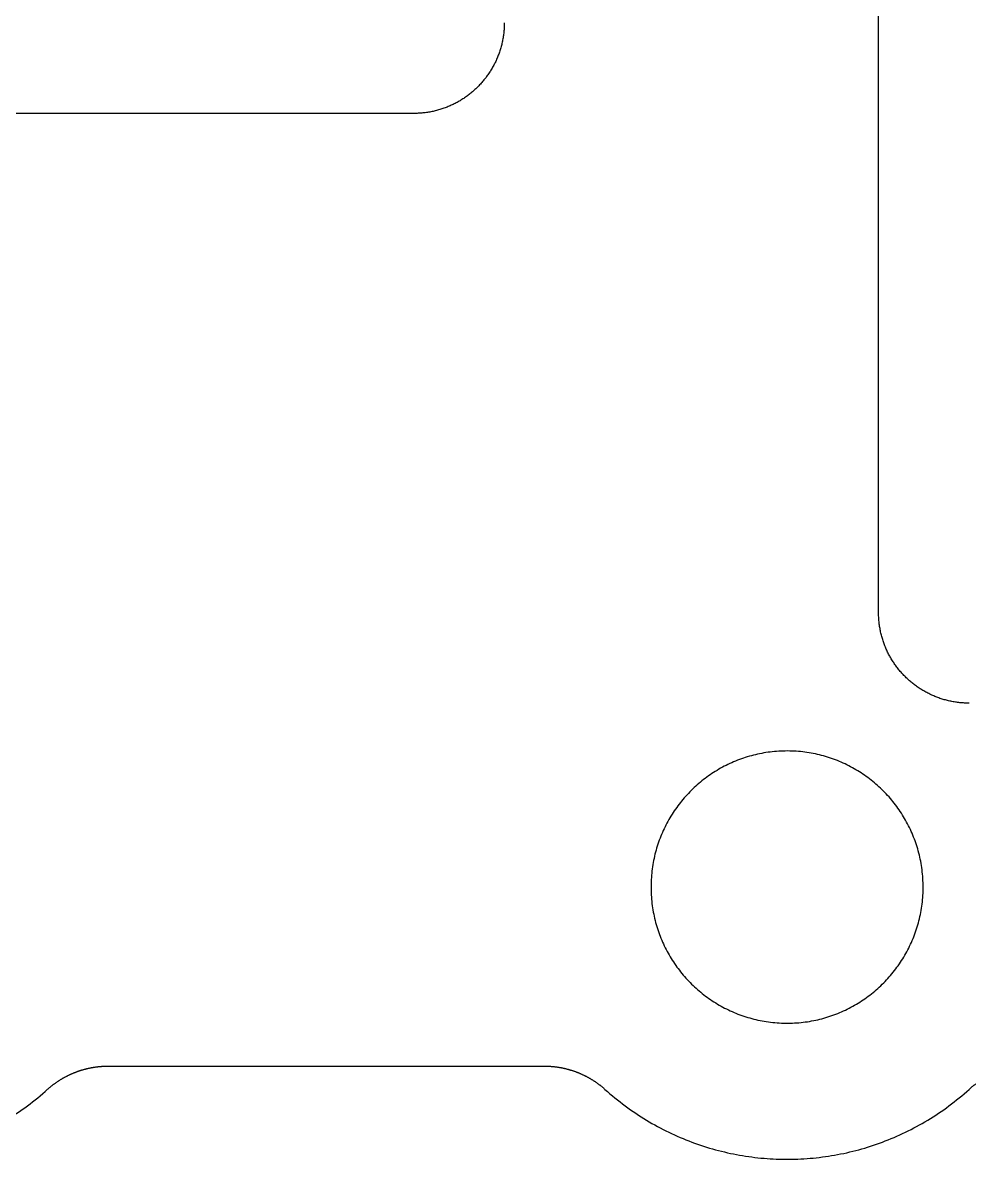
# Model space of a CAD drawing. Extents: x -66 to 66, y -41 to 41.
# Drawn here: x 13.07 to 23.5, y 2.52 to 15.05 of the extents above; entities that cross this region are included whole.
import ezdxf

# ---------------------------------------------------------------- set-up
doc = ezdxf.new("R2010")
doc.units = 0
doc.layers.add('LAYER_1', color=7, linetype='CONTINUOUS')

# ---------------------------------------------------------------- blocks, each defined once
blk = doc.blocks.new('BLOCK_226')
at = {"layer": 'LAYER_1', "color": 7}
blk.add_polyline3d([(9.33082, 3.29463, 0), (9.35786, 3.27064, 0), (9.38512, 3.24702, 0), (9.41259, 3.22378, 0), (9.44027, 3.20093, 0), (9.46815, 3.17845, 0), (9.49624, 3.15636, 0), (9.52452, 3.13464, 0), (9.553, 3.11331, 0), (9.58167, 3.09236, 0), (9.61053, 3.07179, 0), (9.63957, 3.0516, 0), (9.66879, 3.03179, 0), (9.6982, 3.01237, 0), (9.72777, 2.99332, 0), (9.75752, 2.97465, 0), (9.78743, 2.95637, 0), (9.8175, 2.93847, 0), (9.84774, 2.92094, 0), (9.87814, 2.9038, 0), (9.90868, 2.88704, 0), (9.93938, 2.87066, 0), (9.97022, 2.85466, 0), (10.0012, 2.83904, 0), (10.0323, 2.82381, 0), (10.0636, 2.80895, 0), (10.095, 2.79448, 0), (10.1265, 2.78038, 0), (10.1582, 2.76667, 0), (10.1899, 2.75333, 0), (10.2218, 2.74038, 0), (10.2538, 2.72781, 0), (10.286, 2.71562, 0), (10.3182, 2.70381, 0), (10.3505, 2.69239, 0), (10.383, 2.68134, 0), (10.4155, 2.67067, 0), (10.4481, 2.66039, 0), (10.4808, 2.65048, 0), (10.5136, 2.64096, 0), (10.5465, 2.63182, 0), (10.5795, 2.62306, 0), (10.6126, 2.61468, 0), (10.6457, 2.60668, 0), (10.6789, 2.59906, 0), (10.7121, 2.59182, 0), (10.7455, 2.58496, 0), (10.7788, 2.57849, 0), (10.8123, 2.57239, 0), (10.8458, 2.56668, 0), (10.8793, 2.56135, 0), (10.9129, 2.55639, 0), (10.9466, 2.55182, 0), (10.9802, 2.54763, 0), (11.0139, 2.54382, 0), (11.0477, 2.5404, 0), (11.0815, 2.53735, 0), (11.1153, 2.53468, 0), (11.1491, 2.5324, 0), (11.1829, 2.53049, 0), (11.2168, 2.52897, 0), (11.2507, 2.52782, 0), (11.2845, 2.52706, 0), (11.3184, 2.52668, 0), (11.3523, 2.52668, 0), (11.3862, 2.52706, 0), (11.4201, 2.52782, 0), (11.4539, 2.52897, 0), (11.4878, 2.53049, 0), (11.5216, 2.5324, 0), (11.5554, 2.53468, 0), (11.5892, 2.53735, 0), (11.623, 2.5404, 0), (11.6568, 2.54382, 0), (11.6905, 2.54763, 0), (11.7242, 2.55182, 0), (11.7578, 2.55639, 0), (11.7914, 2.56135, 0), (11.8249, 2.56668, 0), (11.8584, 2.57239, 0), (11.8919, 2.57849, 0), (11.9253, 2.58496, 0), (11.9586, 2.59182, 0), (11.9918, 2.59906, 0), (12.025, 2.60668, 0), (12.0582, 2.61468, 0), (12.0912, 2.62306, 0), (12.1242, 2.63182, 0), (12.1571, 2.64096, 0), (12.1899, 2.65048, 0), (12.2226, 2.66039, 0), (12.2552, 2.67067, 0), (12.2878, 2.68134, 0), (12.3202, 2.69239, 0), (12.3525, 2.70381, 0), (12.3848, 2.71562, 0), (12.4169, 2.72781, 0), (12.4489, 2.74038, 0), (12.4808, 2.75333, 0), (12.5125, 2.76667, 0), (12.5442, 2.78038, 0), (12.5757, 2.79448, 0), (12.6071, 2.80895, 0), (12.6384, 2.82381, 0), (12.6695, 2.83904, 0), (12.7005, 2.85466, 0), (12.7313, 2.87066, 0), (12.762, 2.88704, 0), (12.7926, 2.9038, 0), (12.823, 2.92094, 0), (12.8532, 2.93847, 0), (12.8833, 2.95637, 0), (12.9132, 2.97465, 0), (12.9429, 2.99332, 0), (12.9725, 3.01237, 0), (13.0019, 3.03179, 0), (13.0311, 3.0516, 0), (13.0602, 3.07179, 0), (13.089, 3.09236, 0), (13.1177, 3.11331, 0), (13.1462, 3.13464, 0), (13.1745, 3.15636, 0), (13.2026, 3.17845, 0), (13.2304, 3.20093, 0), (13.2581, 3.22378, 0), (13.2856, 3.24702, 0), (13.3129, 3.27064, 0), (13.3399, 3.29463, 0)], dxfattribs=at)
blk = doc.blocks.new('BLOCK_227')
at = {"layer": 'LAYER_1', "color": 7}
blk.add_polyline3d([(13.3399, 3.29463, 0), (13.3442, 3.29851, 0), (13.3486, 3.30237, 0), (13.353, 3.30619, 0), (13.3574, 3.30999, 0), (13.3618, 3.31376, 0), (13.3663, 3.3175, 0), (13.3707, 3.32121, 0), (13.3752, 3.3249, 0), (13.3797, 3.32856, 0), (13.3842, 3.33219, 0), (13.3888, 3.33579, 0), (13.3933, 3.33937, 0), (13.3979, 3.34292, 0), (13.4025, 3.34644, 0), (13.4071, 3.34993, 0), (13.4118, 3.35339, 0), (13.4164, 3.35682, 0), (13.4211, 3.36023, 0), (13.4258, 3.36361, 0), (13.4305, 3.36696, 0), (13.4352, 3.37028, 0), (13.4399, 3.37357, 0), (13.4447, 3.37683, 0), (13.4495, 3.38007, 0), (13.4543, 3.38328, 0), (13.4591, 3.38645, 0), (13.4639, 3.3896, 0), (13.4687, 3.39272, 0), (13.4736, 3.39582, 0), (13.4785, 3.39888, 0), (13.4834, 3.40191, 0), (13.4883, 3.40492, 0), (13.4932, 3.40789, 0), (13.4981, 3.41084, 0), (13.5031, 3.41376, 0), (13.5081, 3.41665, 0), (13.513, 3.41951, 0), (13.518, 3.42234, 0), (13.5231, 3.42514, 0), (13.5281, 3.42791, 0), (13.5331, 3.43065, 0), (13.5382, 3.43336, 0), (13.5433, 3.43605, 0), (13.5484, 3.4387, 0), (13.5535, 3.44132, 0), (13.5586, 3.44392, 0), (13.5637, 3.44648, 0), (13.5689, 3.44901, 0), (13.574, 3.45152, 0), (13.5792, 3.45399, 0), (13.5844, 3.45644, 0), (13.5896, 3.45885, 0), (13.5948, 3.46124, 0), (13.6, 3.46359, 0), (13.6053, 3.46591, 0), (13.6105, 3.46821, 0), (13.6158, 3.47047, 0), (13.6211, 3.47271, 0), (13.6263, 3.47491, 0), (13.6316, 3.47708, 0), (13.637, 3.47922, 0), (13.6423, 3.48133, 0), (13.6476, 3.48341, 0), (13.653, 3.48547, 0), (13.6583, 3.48748, 0), (13.6637, 3.48947, 0), (13.6691, 3.49143, 0), (13.6745, 3.49336, 0), (13.6799, 3.49526, 0), (13.6853, 3.49712, 0), (13.6908, 3.49895, 0), (13.6962, 3.50076, 0), (13.7017, 3.50253, 0), (13.7071, 3.50427, 0), (13.7126, 3.50598, 0), (13.7181, 3.50766, 0), (13.7236, 3.50931, 0), (13.7291, 3.51092, 0), (13.7346, 3.51251, 0), (13.7401, 3.51406, 0), (13.7456, 3.51558, 0), (13.7512, 3.51707, 0), (13.7567, 3.51853, 0), (13.7623, 3.51996, 0), (13.7679, 3.52135, 0), (13.7734, 3.52272, 0), (13.779, 3.52405, 0), (13.7846, 3.52535, 0), (13.7902, 3.52662, 0), (13.7958, 3.52785, 0), (13.8014, 3.52906, 0), (13.8071, 3.53023, 0), (13.8127, 3.53137, 0), (13.8184, 3.53247, 0), (13.824, 3.53355, 0), (13.8297, 3.53459, 0), (13.8353, 3.5356, 0), (13.841, 3.53658, 0), (13.8467, 3.53753, 0), (13.8524, 3.53844, 0), (13.8581, 3.53932, 0), (13.8638, 3.54017, 0), (13.8695, 3.54098, 0), (13.8752, 3.54177, 0), (13.8809, 3.54252, 0), (13.8866, 3.54324, 0), (13.8924, 3.54392, 0), (13.8981, 3.54457, 0), (13.9038, 3.54519, 0), (13.9096, 3.54578, 0), (13.9154, 3.54633, 0), (13.9211, 3.54685, 0), (13.9269, 3.54733, 0), (13.9326, 3.54779, 0), (13.9384, 3.54821, 0), (13.9442, 3.54859, 0), (13.95, 3.54895, 0), (13.9558, 3.54927, 0), (13.9616, 3.54955, 0), (13.9674, 3.54981, 0), (13.9732, 3.55003, 0), (13.979, 3.55021, 0), (13.9848, 3.55036, 0), (13.9906, 3.55048, 0), (13.9964, 3.55057, 0), (14.0023, 3.55062, 0), (14.0081, 3.55063, 0)], dxfattribs=at)
blk = doc.blocks.new('BLOCK_228')
at = {"layer": 'LAYER_1', "color": 7}
blk.add_lwpolyline([(14.008, 3.551), (18.815, 3.551)], dxfattribs=at)
blk = doc.blocks.new('BLOCK_229')
at = {"layer": 'LAYER_1', "color": 7}
blk.add_polyline3d([(18.8153, 3.55063, 0), (18.8211, 3.55062, 0), (18.827, 3.55057, 0), (18.8328, 3.55048, 0), (18.8386, 3.55036, 0), (18.8444, 3.55021, 0), (18.8503, 3.55002, 0), (18.8561, 3.5498, 0), (18.8619, 3.54955, 0), (18.8677, 3.54926, 0), (18.8735, 3.54894, 0), (18.8793, 3.54859, 0), (18.8851, 3.5482, 0), (18.8908, 3.54778, 0), (18.8966, 3.54732, 0), (18.9024, 3.54684, 0), (18.9082, 3.54631, 0), (18.9139, 3.54576, 0), (18.9197, 3.54517, 0), (18.9254, 3.54455, 0), (18.9312, 3.5439, 0), (18.9369, 3.54321, 0), (18.9427, 3.54249, 0), (18.9484, 3.54174, 0), (18.9541, 3.54095, 0), (18.9598, 3.54014, 0), (18.9656, 3.53929, 0), (18.9713, 3.5384, 0), (18.9769, 3.53749, 0), (18.9826, 3.53654, 0), (18.9883, 3.53556, 0), (18.994, 3.53454, 0), (18.9997, 3.5335, 0), (19.0053, 3.53242, 0), (19.011, 3.53131, 0), (19.0166, 3.53016, 0), (19.0223, 3.52899, 0), (19.0279, 3.52778, 0), (19.0335, 3.52654, 0), (19.0391, 3.52527, 0), (19.0447, 3.52397, 0), (19.0503, 3.52263, 0), (19.0559, 3.52126, 0), (19.0615, 3.51986, 0), (19.067, 3.51843, 0), (19.0726, 3.51697, 0), (19.0781, 3.51548, 0), (19.0837, 3.51395, 0), (19.0892, 3.51239, 0), (19.0947, 3.5108, 0), (19.1002, 3.50918, 0), (19.1057, 3.50753, 0), (19.1112, 3.50585, 0), (19.1167, 3.50413, 0), (19.1222, 3.50238, 0), (19.1276, 3.50061, 0), (19.1331, 3.4988, 0), (19.1385, 3.49696, 0), (19.144, 3.49509, 0), (19.1494, 3.49318, 0), (19.1548, 3.49125, 0), (19.1602, 3.48929, 0), (19.1655, 3.48729, 0), (19.1709, 3.48527, 0), (19.1763, 3.48321, 0), (19.1816, 3.48112, 0), (19.187, 3.47901, 0), (19.1923, 3.47686, 0), (19.1976, 3.47468, 0), (19.2029, 3.47247, 0), (19.2082, 3.47023, 0), (19.2134, 3.46796, 0), (19.2187, 3.46566, 0), (19.2239, 3.46333, 0), (19.2292, 3.46097, 0), (19.2344, 3.45858, 0), (19.2396, 3.45615, 0), (19.2448, 3.4537, 0), (19.25, 3.45122, 0), (19.2552, 3.44871, 0), (19.2603, 3.44617, 0), (19.2654, 3.4436, 0), (19.2706, 3.44099, 0), (19.2757, 3.43836, 0), (19.2808, 3.4357, 0), (19.2859, 3.43301, 0), (19.2909, 3.43029, 0), (19.296, 3.42754, 0), (19.301, 3.42476, 0), (19.306, 3.42195, 0), (19.311, 3.41911, 0), (19.316, 3.41625, 0), (19.321, 3.41335, 0), (19.326, 3.41042, 0), (19.3309, 3.40747, 0), (19.3358, 3.40448, 0), (19.3407, 3.40147, 0), (19.3456, 3.39843, 0), (19.3505, 3.39536, 0), (19.3554, 3.39225, 0), (19.3602, 3.38913, 0), (19.3651, 3.38597, 0), (19.3699, 3.38278, 0), (19.3747, 3.37956, 0), (19.3794, 3.37632, 0), (19.3842, 3.37304, 0), (19.3889, 3.36974, 0), (19.3937, 3.36641, 0), (19.3984, 3.36305, 0), (19.4031, 3.35967, 0), (19.4077, 3.35625, 0), (19.4124, 3.35281, 0), (19.417, 3.34933, 0), (19.4217, 3.34583, 0), (19.4263, 3.3423, 0), (19.4308, 3.33875, 0), (19.4354, 3.33516, 0), (19.4399, 3.33155, 0), (19.4445, 3.32791, 0), (19.449, 3.32424, 0), (19.4535, 3.32054, 0), (19.4579, 3.31682, 0), (19.4624, 3.31306, 0), (19.4668, 3.30928, 0), (19.4712, 3.30547, 0), (19.4756, 3.30164, 0), (19.48, 3.29778, 0), (19.4843, 3.29388, 0)], dxfattribs=at)
blk = doc.blocks.new('BLOCK_230')
at = {"layer": 'LAYER_1', "color": 7}
blk.add_polyline3d([(19.4843, 3.29388, 0), (19.5114, 3.26982, 0), (19.5387, 3.24613, 0), (19.5661, 3.22282, 0), (19.5938, 3.1999, 0), (19.6218, 3.17736, 0), (19.6499, 3.1552, 0), (19.6782, 3.13343, 0), (19.7067, 3.11203, 0), (19.7354, 3.09102, 0), (19.7643, 3.07039, 0), (19.7933, 3.05014, 0), (19.8226, 3.03027, 0), (19.852, 3.01079, 0), (19.8816, 2.99169, 0), (19.9114, 2.97297, 0), (19.9413, 2.95463, 0), (19.9714, 2.93667, 0), (20.0017, 2.9191, 0), (20.0321, 2.90191, 0), (20.0627, 2.8851, 0), (20.0935, 2.86867, 0), (20.1243, 2.85262, 0), (20.1554, 2.83696, 0), (20.1865, 2.82168, 0), (20.2178, 2.80678, 0), (20.2493, 2.79226, 0), (20.2808, 2.77812, 0), (20.3125, 2.76437, 0), (20.3443, 2.751, 0), (20.3763, 2.73801, 0), (20.4083, 2.7254, 0), (20.4405, 2.71318, 0), (20.4727, 2.70133, 0), (20.5051, 2.68987, 0), (20.5376, 2.67879, 0), (20.5702, 2.6681, 0), (20.6028, 2.65778, 0), (20.6356, 2.64785, 0), (20.6685, 2.6383, 0), (20.7014, 2.62913, 0), (20.7344, 2.62034, 0), (20.7675, 2.61193, 0), (20.8007, 2.60391, 0), (20.8339, 2.59627, 0), (20.8672, 2.58901, 0), (20.9006, 2.58214, 0), (20.934, 2.57564, 0), (20.9675, 2.56953, 0), (21.0011, 2.5638, 0), (21.0347, 2.55845, 0), (21.0683, 2.55348, 0), (21.102, 2.5489, 0), (21.1357, 2.54469, 0), (21.1695, 2.54087, 0), (21.2033, 2.53744, 0), (21.2371, 2.53438, 0), (21.2709, 2.53171, 0), (21.3048, 2.52941, 0), (21.3387, 2.5275, 0), (21.3726, 2.52597, 0), (21.4065, 2.52483, 0), (21.4405, 2.52406, 0), (21.4744, 2.52368, 0), (21.5083, 2.52368, 0), (21.5423, 2.52406, 0), (21.5762, 2.52483, 0), (21.6101, 2.52597, 0), (21.644, 2.5275, 0), (21.6779, 2.52941, 0), (21.7118, 2.53171, 0), (21.7456, 2.53438, 0), (21.7794, 2.53744, 0), (21.8132, 2.54087, 0), (21.847, 2.54469, 0), (21.8807, 2.5489, 0), (21.9144, 2.55348, 0), (21.9481, 2.55845, 0), (21.9816, 2.5638, 0), (22.0152, 2.56953, 0), (22.0487, 2.57564, 0), (22.0821, 2.58214, 0), (22.1155, 2.58901, 0), (22.1488, 2.59627, 0), (22.182, 2.60391, 0), (22.2152, 2.61193, 0), (22.2483, 2.62034, 0), (22.2813, 2.62913, 0), (22.3143, 2.6383, 0), (22.3471, 2.64785, 0), (22.3799, 2.65778, 0), (22.4126, 2.6681, 0), (22.4451, 2.67879, 0), (22.4776, 2.68987, 0), (22.51, 2.70133, 0), (22.5423, 2.71318, 0), (22.5744, 2.7254, 0), (22.6065, 2.73801, 0), (22.6384, 2.751, 0), (22.6702, 2.76437, 0), (22.7019, 2.77812, 0), (22.7335, 2.79226, 0), (22.7649, 2.80678, 0), (22.7962, 2.82168, 0), (22.8274, 2.83696, 0), (22.8584, 2.85262, 0), (22.8893, 2.86867, 0), (22.92, 2.8851, 0), (22.9506, 2.90191, 0), (22.981, 2.9191, 0), (23.0113, 2.93667, 0), (23.0414, 2.95463, 0), (23.0713, 2.97297, 0), (23.1011, 2.99169, 0), (23.1307, 3.01079, 0), (23.1601, 3.03027, 0), (23.1894, 3.05014, 0), (23.2185, 3.07039, 0), (23.2473, 3.09102, 0), (23.276, 3.11203, 0), (23.3045, 3.13343, 0), (23.3329, 3.1552, 0), (23.361, 3.17736, 0), (23.3889, 3.1999, 0), (23.4166, 3.22282, 0), (23.4441, 3.24613, 0), (23.4713, 3.26982, 0), (23.4984, 3.29388, 0)], dxfattribs=at)
blk = doc.blocks.new('BLOCK_231')
at = {"layer": 'LAYER_1', "color": 7}
blk.add_polyline3d([(23.4984, 3.29388, 0), (23.5027, 3.29778, 0), (23.5071, 3.30164, 0), (23.5115, 3.30547, 0), (23.5159, 3.30928, 0), (23.5203, 3.31306, 0), (23.5248, 3.31682, 0), (23.5293, 3.32054, 0), (23.5337, 3.32424, 0), (23.5382, 3.32791, 0), (23.5428, 3.33155, 0), (23.5473, 3.33516, 0), (23.5519, 3.33875, 0), (23.5565, 3.3423, 0), (23.5611, 3.34583, 0), (23.5657, 3.34933, 0), (23.5703, 3.35281, 0), (23.575, 3.35625, 0), (23.5796, 3.35967, 0), (23.5843, 3.36305, 0), (23.589, 3.36641, 0), (23.5938, 3.36974, 0), (23.5985, 3.37304, 0), (23.6033, 3.37632, 0), (23.6081, 3.37956, 0), (23.6129, 3.38278, 0), (23.6177, 3.38597, 0), (23.6225, 3.38913, 0), (23.6273, 3.39225, 0), (23.6322, 3.39536, 0), (23.6371, 3.39843, 0), (23.642, 3.40147, 0), (23.6469, 3.40448, 0), (23.6518, 3.40747, 0), (23.6568, 3.41042, 0), (23.6617, 3.41335, 0), (23.6667, 3.41625, 0), (23.6717, 3.41911, 0), (23.6767, 3.42195, 0), (23.6817, 3.42476, 0), (23.6867, 3.42754, 0), (23.6918, 3.43029, 0), (23.6969, 3.43301, 0), (23.7019, 3.4357, 0), (23.707, 3.43836, 0), (23.7122, 3.44099, 0), (23.7173, 3.4436, 0), (23.7224, 3.44617, 0), (23.7276, 3.44871, 0), (23.7327, 3.45122, 0), (23.7379, 3.4537, 0), (23.7431, 3.45615, 0), (23.7483, 3.45858, 0), (23.7535, 3.46097, 0), (23.7588, 3.46333, 0), (23.764, 3.46566, 0), (23.7693, 3.46796, 0), (23.7745, 3.47023, 0), (23.7798, 3.47247, 0), (23.7851, 3.47468, 0), (23.7904, 3.47686, 0), (23.7958, 3.47901, 0), (23.8011, 3.48112, 0), (23.8064, 3.48321, 0), (23.8118, 3.48527, 0), (23.8172, 3.48729, 0), (23.8226, 3.48929, 0), (23.8279, 3.49125, 0), (23.8333, 3.49318, 0), (23.8388, 3.49509, 0), (23.8442, 3.49696, 0), (23.8496, 3.4988, 0), (23.8551, 3.50061, 0), (23.8605, 3.50238, 0), (23.866, 3.50413, 0), (23.8715, 3.50585, 0), (23.877, 3.50753, 0), (23.8825, 3.50918, 0), (23.888, 3.5108, 0), (23.8935, 3.51239, 0), (23.899, 3.51395, 0), (23.9046, 3.51548, 0), (23.9101, 3.51697, 0), (23.9157, 3.51843, 0), (23.9212, 3.51986, 0), (23.9268, 3.52126, 0), (23.9324, 3.52263, 0), (23.938, 3.52397, 0), (23.9436, 3.52527, 0), (23.9492, 3.52654, 0), (23.9548, 3.52778, 0), (23.9605, 3.52899, 0), (23.9661, 3.53016, 0), (23.9717, 3.53131, 0), (23.9774, 3.53242, 0), (23.9831, 3.5335, 0), (23.9887, 3.53454, 0), (23.9944, 3.53556, 0), (24.0001, 3.53654, 0), (24.0058, 3.53749, 0), (24.0115, 3.5384, 0), (24.0172, 3.53929, 0), (24.0229, 3.54014, 0), (24.0286, 3.54095, 0), (24.0343, 3.54174, 0), (24.04, 3.54249, 0), (24.0458, 3.54321, 0), (24.0515, 3.5439, 0), (24.0573, 3.54455, 0), (24.063, 3.54517, 0), (24.0688, 3.54576, 0), (24.0745, 3.54631, 0), (24.0803, 3.54684, 0), (24.0861, 3.54732, 0), (24.0919, 3.54778, 0), (24.0977, 3.5482, 0), (24.1034, 3.54859, 0), (24.1092, 3.54894, 0), (24.115, 3.54926, 0), (24.1208, 3.54955, 0), (24.1266, 3.5498, 0), (24.1325, 3.55002, 0), (24.1383, 3.55021, 0), (24.1441, 3.55036, 0), (24.1499, 3.55048, 0), (24.1557, 3.55057, 0), (24.1616, 3.55062, 0), (24.1674, 3.55063, 0)], dxfattribs=at)
blk = doc.blocks.new('BLOCK_249')
at = {"layer": 'LAYER_1', "color": 1}
blk.add_polyline3d([(23.5, 7.55063, 0), (23.487, 7.55072, 0), (23.474, 7.55097, 0), (23.461, 7.55138, 0), (23.4481, 7.55196, 0), (23.4353, 7.5527, 0), (23.4225, 7.5536, 0), (23.4097, 7.55466, 0), (23.397, 7.55588, 0), (23.3843, 7.55726, 0), (23.3717, 7.55879, 0), (23.3591, 7.56049, 0), (23.3465, 7.56234, 0), (23.3341, 7.56434, 0), (23.3216, 7.5665, 0), (23.3093, 7.56881, 0), (23.2969, 7.57127, 0), (23.2847, 7.57388, 0), (23.2724, 7.57664, 0), (23.2603, 7.57955, 0), (23.2482, 7.5826, 0), (23.2362, 7.58581, 0), (23.2242, 7.58916, 0), (23.2123, 7.59265, 0), (23.2004, 7.59629, 0), (23.1886, 7.60006, 0), (23.1769, 7.60398, 0), (23.1652, 7.60804, 0), (23.1536, 7.61224, 0), (23.1421, 7.61658, 0), (23.1306, 7.62106, 0), (23.1193, 7.62567, 0), (23.1079, 7.63042, 0), (23.0967, 7.6353, 0), (23.0855, 7.64032, 0), (23.0744, 7.64546, 0), (23.0634, 7.65074, 0), (23.0524, 7.65615, 0), (23.0415, 7.66169, 0), (23.0307, 7.66736, 0), (23.02, 7.67315, 0), (23.0094, 7.67907, 0), (22.9988, 7.68512, 0), (22.9883, 7.69129, 0), (22.9779, 7.69759, 0), (22.9676, 7.704, 0), (22.9573, 7.71054, 0), (22.9472, 7.7172, 0), (22.9371, 7.72397, 0), (22.9271, 7.73087, 0), (22.9173, 7.73788, 0), (22.9075, 7.74501, 0), (22.8978, 7.75226, 0), (22.8881, 7.75961, 0), (22.8786, 7.76709, 0), (22.8692, 7.77467, 0), (22.8598, 7.78237, 0), (22.8506, 7.79017, 0), (22.8414, 7.79809, 0), (22.8324, 7.80611, 0), (22.8234, 7.81424, 0), (22.8146, 7.82248, 0), (22.8058, 7.83082, 0), (22.7972, 7.83927, 0), (22.7886, 7.84782, 0), (22.7802, 7.85647, 0), (22.7718, 7.86522, 0), (22.7636, 7.87407, 0), (22.7555, 7.88303, 0), (22.7475, 7.89208, 0), (22.7395, 7.90122, 0), (22.7317, 7.91047, 0), (22.724, 7.91981, 0), (22.7165, 7.92924, 0), (22.709, 7.93877, 0), (22.7016, 7.94838, 0), (22.6944, 7.95809, 0), (22.6872, 7.96789, 0), (22.6802, 7.97778, 0), (22.6733, 7.98776, 0), (22.6666, 7.99783, 0), (22.6599, 8.00798, 0), (22.6534, 8.01821, 0), (22.647, 8.02853, 0), (22.6407, 8.03893, 0), (22.6345, 8.04942, 0), (22.6284, 8.05999, 0), (22.6225, 8.07063, 0), (22.6167, 8.08136, 0), (22.6111, 8.09216, 0), (22.6055, 8.10304, 0), (22.6001, 8.114, 0), (22.5948, 8.12503, 0), (22.5897, 8.13614, 0), (22.5847, 8.14731, 0), (22.5798, 8.15857, 0), (22.575, 8.16989, 0), (22.5704, 8.18128, 0), (22.5659, 8.19274, 0), (22.5616, 8.20427, 0), (22.5574, 8.21587, 0), (22.5533, 8.22753, 0), (22.5494, 8.23926, 0), (22.5457, 8.25105, 0), (22.542, 8.2629, 0), (22.5385, 8.27482, 0), (22.5352, 8.2868, 0), (22.532, 8.29883, 0), (22.5289, 8.31093, 0), (22.526, 8.32308, 0), (22.5232, 8.33529, 0), (22.5206, 8.34756, 0), (22.5182, 8.35988, 0), (22.5159, 8.37226, 0), (22.5137, 8.38469, 0), (22.5117, 8.39717, 0), (22.5099, 8.4097, 0), (22.5082, 8.42229, 0), (22.5066, 8.43492, 0), (22.5052, 8.4476, 0), (22.504, 8.46032, 0), (22.503, 8.47309, 0), (22.5021, 8.48591, 0), (22.5013, 8.49877, 0), (22.5007, 8.51168, 0), (22.5003, 8.52462, 0), (22.5001, 8.53761, 0), (22.5, 8.55063, 0)], dxfattribs=at)
blk = doc.blocks.new('BLOCK_250')
at = {"layer": 'LAYER_1', "color": 1}
blk.add_lwpolyline([(22.5, 8.551), (22.5, 28.551)], dxfattribs=at)
blk = doc.blocks.new('BLOCK_299')
at = {"layer": 'LAYER_1', "color": 1}
blk.add_polyline3d([(18.3742, 15.0506, 0), (18.3741, 15.0376, 0), (18.3739, 15.0246, 0), (18.3734, 15.0117, 0), (18.3729, 14.9988, 0), (18.3721, 14.9859, 0), (18.3712, 14.9731, 0), (18.3702, 14.9603, 0), (18.3689, 14.9476, 0), (18.3676, 14.9349, 0), (18.366, 14.9223, 0), (18.3643, 14.9097, 0), (18.3625, 14.8972, 0), (18.3605, 14.8847, 0), (18.3583, 14.8723, 0), (18.356, 14.8599, 0), (18.3536, 14.8476, 0), (18.3509, 14.8353, 0), (18.3482, 14.8231, 0), (18.3453, 14.8109, 0), (18.3422, 14.7988, 0), (18.339, 14.7868, 0), (18.3357, 14.7748, 0), (18.3322, 14.7629, 0), (18.3285, 14.751, 0), (18.3248, 14.7393, 0), (18.3208, 14.7275, 0), (18.3168, 14.7159, 0), (18.3126, 14.7043, 0), (18.3082, 14.6927, 0), (18.3038, 14.6813, 0), (18.2992, 14.6699, 0), (18.2944, 14.6586, 0), (18.2895, 14.6473, 0), (18.2845, 14.6361, 0), (18.2794, 14.625, 0), (18.2741, 14.614, 0), (18.2687, 14.603, 0), (18.2631, 14.5922, 0), (18.2575, 14.5814, 0), (18.2517, 14.5706, 0), (18.2457, 14.56, 0), (18.2397, 14.5494, 0), (18.2335, 14.5389, 0), (18.2272, 14.5285, 0), (18.2208, 14.5182, 0), (18.2143, 14.508, 0), (18.2076, 14.4978, 0), (18.2009, 14.4878, 0), (18.194, 14.4778, 0), (18.1869, 14.4679, 0), (18.1798, 14.4581, 0), (18.1726, 14.4484, 0), (18.1652, 14.4388, 0), (18.1577, 14.4292, 0), (18.1502, 14.4198, 0), (18.1425, 14.4105, 0), (18.1347, 14.4012, 0), (18.1267, 14.3921, 0), (18.1187, 14.383, 0), (18.1106, 14.3741, 0), (18.1023, 14.3652, 0), (18.094, 14.3565, 0), (18.0856, 14.3478, 0), (18.077, 14.3393, 0), (18.0684, 14.3308, 0), (18.0596, 14.3225, 0), (18.0508, 14.3142, 0), (18.0418, 14.3061, 0), (18.0327, 14.2981, 0), (18.0236, 14.2902, 0), (18.0144, 14.2824, 0), (18.005, 14.2747, 0), (17.9956, 14.2671, 0), (17.9861, 14.2596, 0), (17.9764, 14.2523, 0), (17.9667, 14.245, 0), (17.9569, 14.2379, 0), (17.947, 14.2309, 0), (17.9371, 14.224, 0), (17.927, 14.2172, 0), (17.9168, 14.2105, 0), (17.9066, 14.204, 0), (17.8963, 14.1976, 0), (17.8859, 14.1913, 0), (17.8754, 14.1851, 0), (17.8648, 14.1791, 0), (17.8542, 14.1732, 0), (17.8435, 14.1674, 0), (17.8327, 14.1617, 0), (17.8218, 14.1562, 0), (17.8108, 14.1507, 0), (17.7998, 14.1455, 0), (17.7887, 14.1403, 0), (17.7775, 14.1353, 0), (17.7663, 14.1304, 0), (17.7549, 14.1257, 0), (17.7435, 14.1211, 0), (17.7321, 14.1166, 0), (17.7206, 14.1122, 0), (17.709, 14.108, 0), (17.6973, 14.104, 0), (17.6856, 14.1001, 0), (17.6738, 14.0963, 0), (17.6619, 14.0926, 0), (17.65, 14.0892, 0), (17.638, 14.0858, 0), (17.626, 14.0826, 0), (17.6139, 14.0795, 0), (17.6017, 14.0766, 0), (17.5895, 14.0739, 0), (17.5773, 14.0713, 0), (17.5649, 14.0688, 0), (17.5526, 14.0665, 0), (17.5401, 14.0643, 0), (17.5277, 14.0623, 0), (17.5151, 14.0605, 0), (17.5025, 14.0588, 0), (17.4899, 14.0573, 0), (17.4772, 14.0559, 0), (17.4645, 14.0547, 0), (17.4517, 14.0536, 0), (17.4389, 14.0527, 0), (17.4261, 14.052, 0), (17.4131, 14.0514, 0), (17.4002, 14.051, 0), (17.3872, 14.0507, 0), (17.3742, 14.0506, 0)], dxfattribs=at)
blk = doc.blocks.new('BLOCK_300')
at = {"layer": 'LAYER_1', "color": 1}
blk.add_lwpolyline([(17.374, 14.051), (9.074, 14.051)], dxfattribs=at)
blk = doc.blocks.new('BLOCK_322')
at = {"layer": 'LAYER_1', "color": 1}
blk.add_polyline3d([(22.9914, 5.52363, 0), (22.9912, 5.54791, 0), (22.9906, 5.57209, 0), (22.9896, 5.59617, 0), (22.9883, 5.62015, 0), (22.9866, 5.64404, 0), (22.9845, 5.66782, 0), (22.9821, 5.69149, 0), (22.9793, 5.71505, 0), (22.9761, 5.73849, 0), (22.9726, 5.76183, 0), (22.9687, 5.78504, 0), (22.9644, 5.80813, 0), (22.9598, 5.83109, 0), (22.9549, 5.85393, 0), (22.9496, 5.87664, 0), (22.944, 5.89921, 0), (22.938, 5.92165, 0), (22.9317, 5.94395, 0), (22.925, 5.9661, 0), (22.9181, 5.98811, 0), (22.9108, 6.00998, 0), (22.9031, 6.03169, 0), (22.8952, 6.05325, 0), (22.8869, 6.07465, 0), (22.8783, 6.09589, 0), (22.8694, 6.11697, 0), (22.8602, 6.13788, 0), (22.8507, 6.15863, 0), (22.8409, 6.1792, 0), (22.8308, 6.1996, 0), (22.8204, 6.21983, 0), (22.8096, 6.23987, 0), (22.7986, 6.25973, 0), (22.7873, 6.27941, 0), (22.7757, 6.2989, 0), (22.7639, 6.31819, 0), (22.7517, 6.33729, 0), (22.7393, 6.3562, 0), (22.7266, 6.3749, 0), (22.7136, 6.3934, 0), (22.7003, 6.4117, 0), (22.6868, 6.42979, 0), (22.673, 6.44766, 0), (22.659, 6.46532, 0), (22.6447, 6.48277, 0), (22.6301, 6.49999, 0), (22.6153, 6.51699, 0), (22.6003, 6.53376, 0), (22.585, 6.55031, 0), (22.5694, 6.56662, 0), (22.5536, 6.5827, 0), (22.5376, 6.59854, 0), (22.5213, 6.61414, 0), (22.5048, 6.6295, 0), (22.4881, 6.64461, 0), (22.4711, 6.65947, 0), (22.454, 6.67408, 0), (22.4366, 6.68843, 0), (22.4189, 6.70253, 0), (22.4011, 6.71636, 0), (22.3831, 6.72993, 0), (22.3648, 6.74324, 0), (22.3463, 6.75628, 0), (22.3277, 6.76904, 0), (22.3088, 6.78153, 0), (22.2898, 6.79374, 0), (22.2705, 6.80566, 0), (22.251, 6.81731, 0), (22.2314, 6.82867, 0), (22.2116, 6.83974, 0), (22.1916, 6.85051, 0), (22.1714, 6.86099, 0), (22.151, 6.87117, 0), (22.1305, 6.88105, 0), (22.1098, 6.89063, 0), (22.0889, 6.8999, 0), (22.0678, 6.90886, 0), (22.0466, 6.9175, 0), (22.0253, 6.92583, 0), (22.0037, 6.93385, 0), (21.9821, 6.94154, 0), (21.9602, 6.9489, 0), (21.9382, 6.95594, 0), (21.9161, 6.96265, 0), (21.8938, 6.96902, 0), (21.8714, 6.97506, 0), (21.8489, 6.98076, 0), (21.8262, 6.98612, 0), (21.8034, 6.99113, 0), (21.7805, 6.9958, 0), (21.7574, 7.00012, 0), (21.7342, 7.00408, 0), (21.7109, 7.00768, 0), (21.6875, 7.01093, 0), (21.6639, 7.01382, 0), (21.6403, 7.01633, 0), (21.6165, 7.01849, 0), (21.5927, 7.02027, 0), (21.5687, 7.02168, 0), (21.5446, 7.02271, 0), (21.5205, 7.02336, 0), (21.4962, 7.02363, 0), (21.4719, 7.02351, 0), (21.4477, 7.02301, 0), (21.4236, 7.02213, 0), (21.3996, 7.02088, 0), (21.3757, 7.01924, 0), (21.3519, 7.01724, 0), (21.3282, 7.01487, 0), (21.3046, 7.01213, 0), (21.2812, 7.00903, 0), (21.2578, 7.00556, 0), (21.2346, 7.00174, 0), (21.2115, 6.99757, 0), (21.1885, 6.99304, 0), (21.1656, 6.98817, 0), (21.1429, 6.98295, 0), (21.1203, 6.97738, 0), (21.0978, 6.97148, 0), (21.0755, 6.96524, 0), (21.0533, 6.95866, 0), (21.0313, 6.95176, 0), (21.0094, 6.94452, 0), (20.9876, 6.93696, 0), (20.966, 6.92908, 0), (20.9446, 6.92087, 0), (20.9233, 6.91235, 0), (20.9022, 6.90352, 0), (20.8813, 6.89437, 0), (20.8605, 6.88492, 0), (20.8399, 6.87516, 0), (20.8195, 6.8651, 0), (20.7992, 6.85474, 0), (20.7791, 6.84408, 0), (20.7592, 6.83313, 0), (20.7395, 6.82189, 0), (20.72, 6.81036, 0), (20.7006, 6.79854, 0), (20.6815, 6.78644, 0), (20.6626, 6.77407, 0), (20.6438, 6.76141, 0), (20.6253, 6.74849, 0), (20.6069, 6.73529, 0), (20.5888, 6.72182, 0), (20.5709, 6.70809, 0), (20.5532, 6.6941, 0), (20.5357, 6.67985, 0), (20.5184, 6.66534, 0), (20.5014, 6.65058, 0), (20.4846, 6.63557, 0), (20.468, 6.62031, 0), (20.4516, 6.60481, 0), (20.4355, 6.58906, 0), (20.4196, 6.57308, 0), (20.404, 6.55686, 0), (20.3885, 6.54041, 0), (20.3734, 6.52373, 0), (20.3585, 6.50682, 0), (20.3438, 6.48968, 0), (20.3294, 6.47233, 0), (20.3153, 6.45475, 0), (20.3014, 6.43696, 0), (20.2878, 6.41896, 0), (20.2744, 6.40075, 0), (20.2613, 6.38233, 0), (20.2485, 6.3637, 0), (20.2359, 6.34488, 0), (20.2237, 6.32586, 0), (20.2117, 6.30664, 0), (20.2, 6.28723, 0), (20.1886, 6.26763, 0), (20.1774, 6.24784, 0), (20.1666, 6.22787, 0), (20.1561, 6.20771, 0), (20.1458, 6.18738, 0), (20.1359, 6.16688, 0), (20.1263, 6.1462, 0), (20.1169, 6.12535, 0), (20.1079, 6.10434, 0), (20.0992, 6.08316, 0), (20.0908, 6.06182, 0), (20.0827, 6.04033, 0), (20.075, 6.01868, 0), (20.0675, 5.99688, 0), (20.0604, 5.97492, 0), (20.0537, 5.95283, 0), (20.0472, 5.93058, 0), (20.0411, 5.9082, 0), (20.0353, 5.88568, 0), (20.0299, 5.86303, 0), (20.0248, 5.84024, 0), (20.0201, 5.81733, 0), (20.0157, 5.79429, 0), (20.0117, 5.77112, 0), (20.008, 5.74784, 0), (20.0047, 5.72444, 0), (20.0017, 5.70092, 0), (19.9991, 5.6773, 0), (19.9969, 5.65356, 0), (19.9951, 5.62972, 0), (19.9936, 5.60578, 0), (19.9925, 5.58173, 0), (19.9917, 5.55759, 0), (19.9914, 5.53335, 0), (19.9914, 5.50906, 0), (19.9919, 5.48484, 0), (19.9927, 5.46072, 0), (19.9938, 5.4367, 0), (19.9954, 5.41277, 0), (19.9973, 5.38895, 0), (19.9996, 5.36524, 0), (20.0023, 5.34163, 0), (20.0053, 5.31814, 0), (20.0087, 5.29476, 0), (20.0125, 5.2715, 0), (20.0166, 5.24836, 0), (20.021, 5.22535, 0), (20.0258, 5.20246, 0), (20.031, 5.1797, 0), (20.0365, 5.15707, 0), (20.0423, 5.13458, 0), (20.0485, 5.11223, 0), (20.055, 5.09001, 0), (20.0618, 5.06794, 0), (20.069, 5.04602, 0), (20.0765, 5.02425, 0), (20.0843, 5.00263, 0), (20.0925, 4.98116, 0), (20.1009, 4.95986, 0), (20.1097, 4.93871, 0), (20.1188, 4.91773, 0), (20.1282, 4.89692, 0), (20.1379, 4.87628, 0), (20.1479, 4.85581, 0), (20.1582, 4.83551, 0), (20.1688, 4.81539, 0), (20.1796, 4.79546, 0), (20.1908, 4.77571, 0), (20.2023, 4.75615, 0), (20.2141, 4.73677, 0), (20.2261, 4.71759, 0), (20.2384, 4.69861, 0), (20.251, 4.67982, 0), (20.2639, 4.66124, 0), (20.277, 4.64286, 0), (20.2905, 4.62469, 0), (20.3041, 4.60673, 0), (20.3181, 4.58898, 0), (20.3323, 4.57145, 0), (20.3467, 4.55414, 0), (20.3614, 4.53705, 0), (20.3764, 4.52019, 0), (20.3916, 4.50355, 0), (20.4071, 4.48714, 0), (20.4228, 4.47097, 0), (20.4387, 4.45504, 0), (20.4549, 4.43934, 0), (20.4713, 4.42388, 0), (20.4879, 4.40868, 0), (20.5048, 4.39371, 0), (20.5219, 4.379, 0), (20.5392, 4.36455, 0), (20.5567, 4.35035, 0), (20.5745, 4.33641, 0), (20.5924, 4.32273, 0), (20.6106, 4.30932, 0), (20.629, 4.29618, 0), (20.6475, 4.2833, 0), (20.6663, 4.2707, 0), (20.6853, 4.25838, 0), (20.7045, 4.24634, 0), (20.7239, 4.23458, 0), (20.7434, 4.22311, 0), (20.7632, 4.21193, 0), (20.7831, 4.20103, 0), (20.8032, 4.19043, 0), (20.8235, 4.18013, 0), (20.844, 4.17013, 0), (20.8646, 4.16043, 0), (20.8855, 4.15104, 0), (20.9064, 4.14196, 0), (20.9276, 4.13319, 0), (20.9489, 4.12473, 0), (20.9704, 4.11659, 0), (20.992, 4.10877, 0), (21.0137, 4.10127, 0), (21.0357, 4.0941, 0), (21.0577, 4.08726, 0), (21.0799, 4.08076, 0), (21.1023, 4.07458, 0), (21.1248, 4.06875, 0), (21.1474, 4.06325, 0), (21.1702, 4.0581, 0), (21.1931, 4.05329, 0), (21.2161, 4.04884, 0), (21.2392, 4.04473, 0), (21.2625, 4.04098, 0), (21.2859, 4.03759, 0), (21.3094, 4.03456, 0), (21.333, 4.0319, 0), (21.3567, 4.0296, 0), (21.3805, 4.02767, 0), (21.4044, 4.02611, 0), (21.4284, 4.02493, 0), (21.4526, 4.02413, 0), (21.4768, 4.0237, 0), (21.5011, 4.02367, 0), (21.5253, 4.02401, 0), (21.5495, 4.02474, 0), (21.5735, 4.02585, 0), (21.5974, 4.02733, 0), (21.6213, 4.02918, 0), (21.645, 4.03141, 0), (21.6686, 4.034, 0), (21.6922, 4.03696, 0), (21.7156, 4.04028, 0), (21.7388, 4.04396, 0), (21.762, 4.04799, 0), (21.7851, 4.05237, 0), (21.808, 4.05711, 0), (21.8308, 4.06219, 0), (21.8534, 4.06762, 0), (21.8759, 4.07339, 0), (21.8983, 4.07949, 0), (21.9205, 4.08594, 0), (21.9426, 4.09271, 0), (21.9646, 4.09981, 0), (21.9864, 4.10725, 0), (22.0081, 4.115, 0), (22.0295, 4.12308, 0), (22.0509, 4.13147, 0), (22.0721, 4.14018, 0), (22.0931, 4.1492, 0), (22.1139, 4.15853, 0), (22.1346, 4.16817, 0), (22.1551, 4.17811, 0), (22.1754, 4.18835, 0), (22.1956, 4.19889, 0), (22.2156, 4.20972, 0), (22.2353, 4.22085, 0), (22.255, 4.23227, 0), (22.2744, 4.24397, 0), (22.2936, 4.25595, 0), (22.3126, 4.26822, 0), (22.3314, 4.28076, 0), (22.3501, 4.29358, 0), (22.3685, 4.30667, 0), (22.3867, 4.32003, 0), (22.4047, 4.33365, 0), (22.4225, 4.34754, 0), (22.4401, 4.36169, 0), (22.4574, 4.37609, 0), (22.4745, 4.39075, 0), (22.4915, 4.40566, 0), (22.5081, 4.42082, 0), (22.5246, 4.43623, 0), (22.5408, 4.45188, 0), (22.5568, 4.46777, 0), (22.5725, 4.48389, 0), (22.588, 4.50025, 0), (22.6033, 4.51684, 0), (22.6183, 4.53366, 0), (22.6331, 4.55071, 0), (22.6476, 4.56797, 0), (22.6618, 4.58546, 0), (22.6758, 4.60317, 0), (22.6895, 4.62108, 0), (22.703, 4.63921, 0), (22.7162, 4.65755, 0), (22.7291, 4.67609, 0), (22.7418, 4.69484, 0), (22.7542, 4.71378, 0), (22.7663, 4.73292, 0), (22.7781, 4.75226, 0), (22.7896, 4.77178, 0), (22.8009, 4.79149, 0), (22.8118, 4.81139, 0), (22.8225, 4.83147, 0), (22.8328, 4.85173, 0), (22.8429, 4.87217, 0), (22.8526, 4.89278, 0), (22.8621, 4.91356, 0), (22.8712, 4.9345, 0), (22.8801, 4.95562, 0), (22.8886, 4.97689, 0), (22.8968, 4.99832, 0), (22.9047, 5.01991, 0), (22.9122, 5.04165, 0), (22.9195, 5.06355, 0), (22.9264, 5.08559, 0), (22.933, 5.10777, 0), (22.9392, 5.1301, 0), (22.9451, 5.15256, 0), (22.9507, 5.17516, 0), (22.9559, 5.1979, 0), (22.9608, 5.22076, 0), (22.9653, 5.24375, 0), (22.9695, 5.26686, 0), (22.9733, 5.2901, 0), (22.9767, 5.31346, 0), (22.9799, 5.33693, 0), (22.9826, 5.36051, 0), (22.985, 5.3842, 0), (22.987, 5.408, 0), (22.9886, 5.4319, 0), (22.9899, 5.45591, 0), (22.9907, 5.48001, 0), (22.9912, 5.50421, 0), (22.9914, 5.52363, 0), (22.9914, 5.52363, 0), (22.9914, 5.52363, 0), (22.9914, 5.52363, 0), (22.9914, 5.52363, 0), (22.9914, 5.52363, 0), (22.9914, 5.52363, 0), (22.9914, 5.52363, 0), (22.9914, 5.52363, 0), (22.9914, 5.52363, 0), (22.9914, 5.52363, 0), (22.9914, 5.52363, 0), (22.9914, 5.52363, 0), (22.9914, 5.52363, 0), (22.9914, 5.52363, 0), (22.9914, 5.52363, 0), (22.9914, 5.52363, 0), (22.9914, 5.52363, 0), (22.9914, 5.52363, 0), (22.9914, 5.52363, 0), (22.9914, 5.52363, 0), (22.9914, 5.52363, 0), (22.9914, 5.52363, 0), (22.9914, 5.52363, 0), (22.9914, 5.52363, 0), (22.9914, 5.52363, 0), (22.9914, 5.52363, 0), (22.9914, 5.52363, 0), (22.9914, 5.52363, 0), (22.9914, 5.52363, 0), (22.9914, 5.52363, 0), (22.9914, 5.52363, 0), (22.9914, 5.52363, 0), (22.9914, 5.52363, 0), (22.9914, 5.52363, 0), (22.9914, 5.52363, 0), (22.9914, 5.52363, 0), (22.9914, 5.52363, 0), (22.9914, 5.52363, 0), (22.9914, 5.52363, 0), (22.9914, 5.52363, 0), (22.9914, 5.52363, 0), (22.9914, 5.52363, 0), (22.9914, 5.52363, 0), (22.9914, 5.52363, 0), (22.9914, 5.52363, 0), (22.9914, 5.52363, 0), (22.9914, 5.52363, 0), (22.9914, 5.52363, 0), (22.9914, 5.52363, 0), (22.9914, 5.52363, 0), (22.9914, 5.52363, 0), (22.9914, 5.52363, 0), (22.9914, 5.52363, 0), (22.9914, 5.52363, 0), (22.9914, 5.52363, 0), (22.9914, 5.52363, 0), (22.9914, 5.52363, 0), (22.9914, 5.52363, 0), (22.9914, 5.52363, 0), (22.9914, 5.52363, 0), (22.9914, 5.52363, 0), (22.9914, 5.52363, 0), (22.9914, 5.52363, 0), (22.9914, 5.52363, 0), (22.9914, 5.52363, 0), (22.9914, 5.52363, 0), (22.9914, 5.52363, 0), (22.9914, 5.52363, 0), (22.9914, 5.52363, 0), (22.9914, 5.52363, 0), (22.9914, 5.52363, 0), (22.9914, 5.52363, 0), (22.9914, 5.52363, 0), (22.9914, 5.52363, 0), (22.9914, 5.52363, 0), (22.9914, 5.52363, 0), (22.9914, 5.52363, 0), (22.9914, 5.52363, 0), (22.9914, 5.52363, 0), (22.9914, 5.52363, 0), (22.9914, 5.52363, 0), (22.9914, 5.52363, 0), (22.9914, 5.52363, 0), (22.9914, 5.52363, 0), (22.9914, 5.52363, 0), (22.9914, 5.52363, 0), (22.9914, 5.52363, 0), (22.9914, 5.52363, 0), (22.9914, 5.52363, 0), (22.9914, 5.52363, 0), (22.9914, 5.52363, 0), (22.9914, 5.52363, 0), (22.9914, 5.52363, 0), (22.9914, 5.52363, 0), (22.9914, 5.52363, 0), (22.9914, 5.52363, 0), (22.9914, 5.52363, 0), (22.9914, 5.52363, 0), (22.9914, 5.52363, 0), (22.9914, 5.52363, 0), (22.9914, 5.52363, 0), (22.9914, 5.52363, 0)], dxfattribs=at)
blk = doc.blocks.new('BLOCK_2')
at = {"layer": 'LAYER_1'}
for name in ['BLOCK_250', 'BLOCK_299', 'BLOCK_300', 'BLOCK_249', 'BLOCK_322', 'BLOCK_227', 'BLOCK_228', 'BLOCK_229', 'BLOCK_231', 'BLOCK_226', 'BLOCK_230']:
    blk.add_blockref(name, (0, 0), dxfattribs=at)

msp = doc.modelspace()

# ---------------------------------------------------------------- block references
at = {"layer": 'LAYER_1'}
msp.add_blockref('BLOCK_2', (0, 0), dxfattribs=at)

doc.saveas('drawing.dxf')
